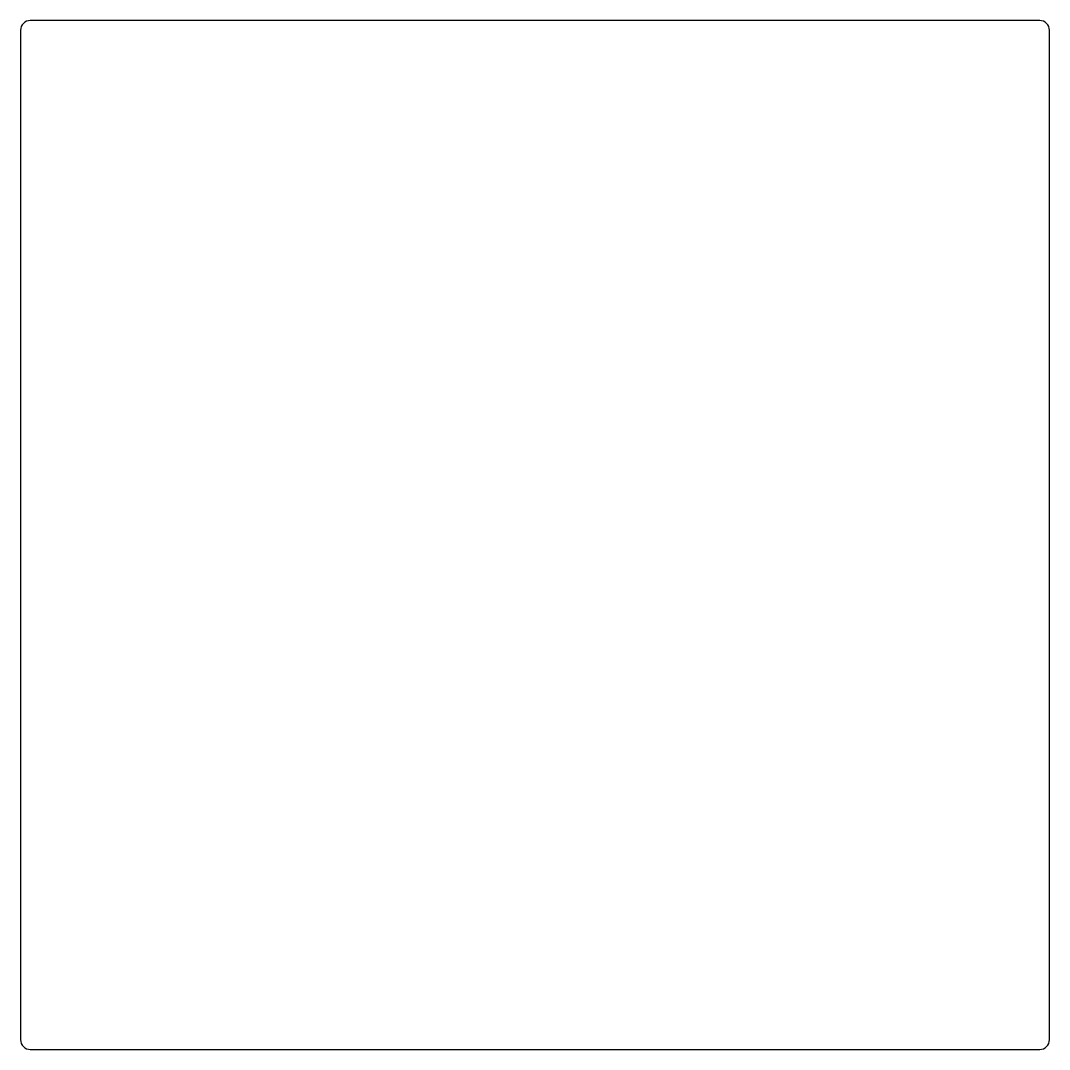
# Model space of a CAD drawing. Header units: millimetres. Extents: x -106 to 106, y -221 to -9.
import ezdxf

# ---------------------------------------------------------------- set-up
doc = ezdxf.new("R2010")
doc.units = ezdxf.units.MM
doc.layers.get('0').update_dxf_attribs({"linetype": 'CONTINUOUS'})

msp = doc.modelspace()

# ---------------------------------------------------------------- linework, layer by layer
msp.add_lwpolyline([(104, -9), (-104, -9, 0.414214), (-106, -11), (-106, -219, 0.414214), (-104, -221), (104, -221, 0.414214), (106, -219), (106, -11, 0.414214)], format="xyb", close=True)

doc.saveas('drawing.dxf')
